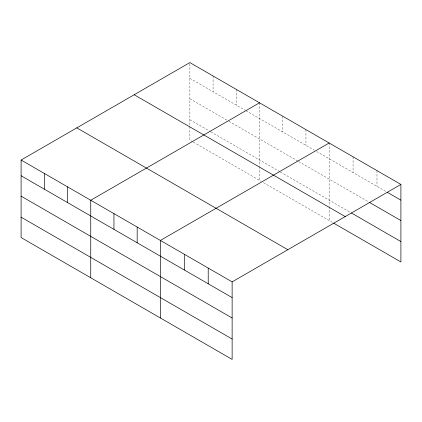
<?xml version="1.0" encoding="UTF-8"?>
<svg xmlns="http://www.w3.org/2000/svg" width="422" height="422" viewBox="0 0 422 422"><rect width="100%" height="100%" fill="white"/><g stroke="black" fill="none" stroke-linecap="round" stroke-linejoin="round"><path stroke-width="0.32" stroke-dasharray="2.11 1.58" d="M189.868 78.323L245.356 110.358M245.92 110.685L314.427 150.237M316.695 151.545L386.093 191.614M189.868 98.722L228.371 120.95M228.935 121.278L298.011 161.157M298.576 161.484L369.013 202.149M189.868 119.737L210.251 131.506M210.821 131.833L279.892 171.712M280.461 172.039L350.787 212.641M192.701 141.766L189.868 140.13L189.868 62.593M193.265 142.093L261.207 181.318M263.476 182.626L332.568 222.515M376.983 170.62L376.983 186.355M353.066 156.81L353.066 172.545M329.149 143.005L329.149 206.068M329.149 206.727L329.149 220.542M305.934 129.601L305.934 145.337M282.724 116.198L282.724 131.933M259.509 102.799L259.509 165.862M259.509 166.521L259.509 180.336M236.299 89.395L236.299 105.131M213.084 75.992L213.084 91.727"/><path stroke-width="0.63" d="M21.1 160.033L232.132 281.87L232.132 359.407L21.1 237.57L21.1 160.033L189.868 62.593L400.9 184.43L400.9 261.967L333.707 223.175M259.509 102.799L90.741 200.239L90.741 277.776M329.149 143.005L160.381 240.445L160.381 317.982M232.132 281.87L400.9 184.43M387.232 192.268L400.9 200.16M369.582 202.476L400.9 220.558M351.357 212.968L400.9 241.574M134.175 94.744L345.207 216.581M76.793 127.877L287.825 249.713M21.1 175.763L232.132 297.6M21.1 196.161L232.132 317.998M21.1 217.177L232.132 339.014M208.215 268.06L208.215 283.79M184.298 254.25L184.298 269.985M137.166 227.041L137.166 242.771M113.951 213.637L113.951 229.373M67.525 186.835L67.525 202.565M44.315 173.431L44.315 189.167"/></g></svg>
